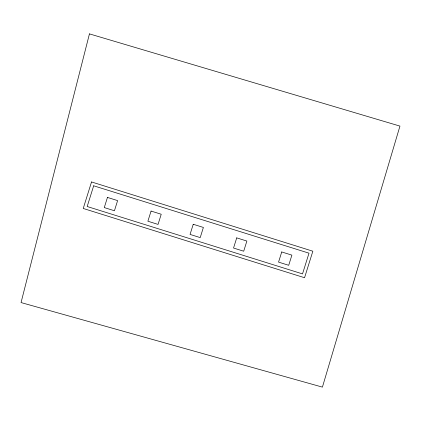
<?xml version="1.0" encoding="UTF-8"?>
<svg xmlns="http://www.w3.org/2000/svg" width="421" height="421" viewBox="0 0 421 421"><rect width="100%" height="100%" fill="white"/><g stroke="black" fill="none" stroke-linecap="round" stroke-linejoin="round"><path stroke-width="0.63" d="M89.447 33.88L21.05 302.567L322.412 387.12L399.95 126.1L89.447 33.88M91.531 181.951L83.232 208.469L304.551 277.728L312.85 251.211L91.531 181.951M93.672 185.798L87.189 206.511L302.52 273.897L309.003 253.179L93.672 185.798M107.455 197.423L104.276 207.579L114.433 210.758L117.612 200.601L107.455 197.423M151.065 211.068L147.887 221.225L158.043 224.404L161.222 214.247L151.065 211.068M193.234 224.267L190.055 234.423L200.212 237.602L203.39 227.445L193.234 224.267M236.723 237.876L233.544 248.032L243.701 251.211L246.88 241.054L236.723 237.876M281.733 251.958L278.555 262.115L288.711 265.293L291.89 255.137L281.733 251.958"/></g></svg>
